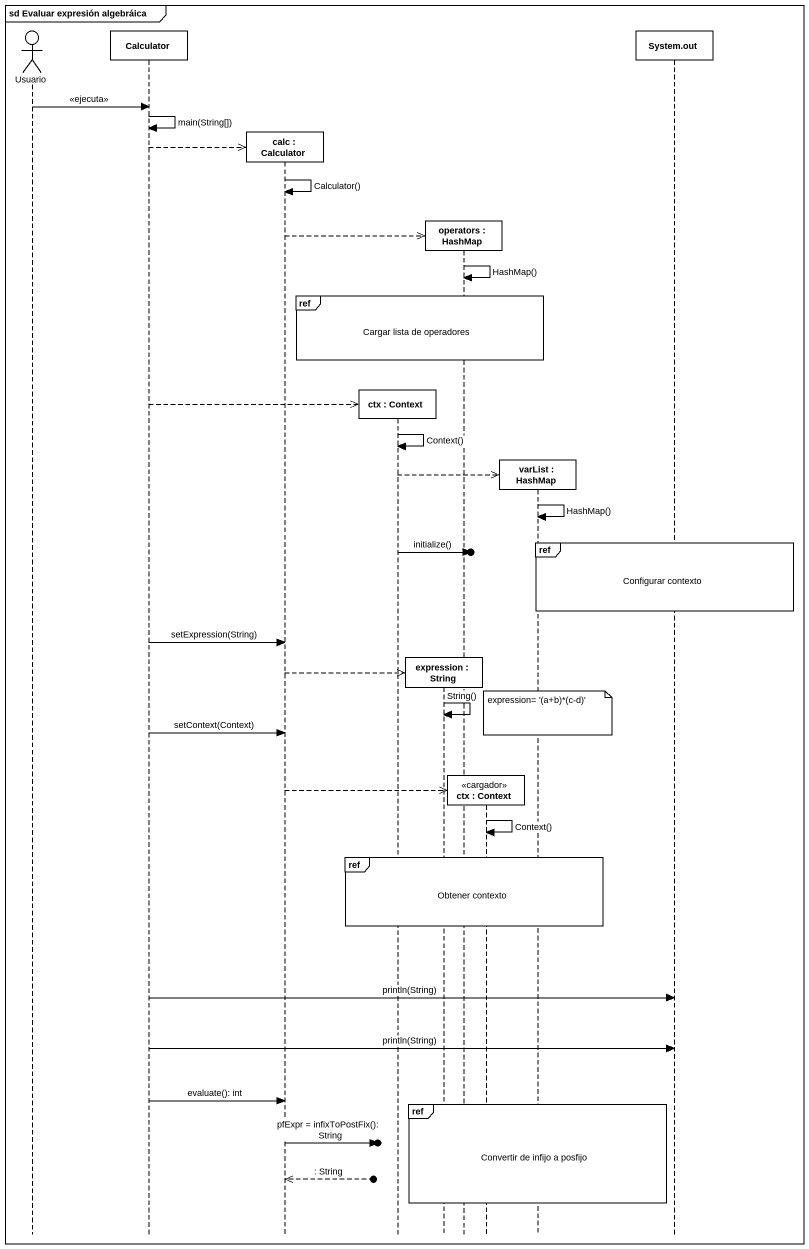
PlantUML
@startuml
mainframe sd Evaluar expresión algebráica
hide footbox
actor Usuario
participant Calculator
participant "calc : Calculator" as calc
participant "ctx : Context" as ctx
participant "expression : String" as expression
participant "operators : HashMap" as operators
participant "ctx : Context" as ctx_2 <<cargador>>
participant "varList : HashMap" as varList
participant "System.out" as System_out

Usuario -> Calculator : <<ejecuta>>
Calculator -> Calculator : main(String[])
Calculator -->> calc **
calc -> calc : Calculator()
calc -->> operators **
operators -> operators : HashMap()
ref over ctx, expression, operators, ctx_2, varList : Cargar lista de operadores
Calculator -->> ctx **
ctx -> ctx : Context()
ctx -->> varList **
varList -> varList : HashMap()
ref over varList, System_out : Configurar contexto
ctx ->o] : initialize()
Calculator -> calc : setExpression(String)
calc -->> expression **
expression -> expression : String()
note over varList : expression= '(a+b)*(c-d)'
Calculator -> calc : setContext(Context)
calc -->> ctx_2 **
ctx_2 -> ctx_2 : Context()
ref over ctx, expression, operators, ctx_2, varList : Obtener contexto
Calculator -> System_out : println(String)
Calculator -> System_out : println(String)
Calculator -> calc : evaluate(): int
ref over expression, operators, ctx_2, varList : Convertir de infijo a posfijo
calc ->o] : pfExpr = infixToPostFix(): String
calc <<--o] : : String
@enduml
